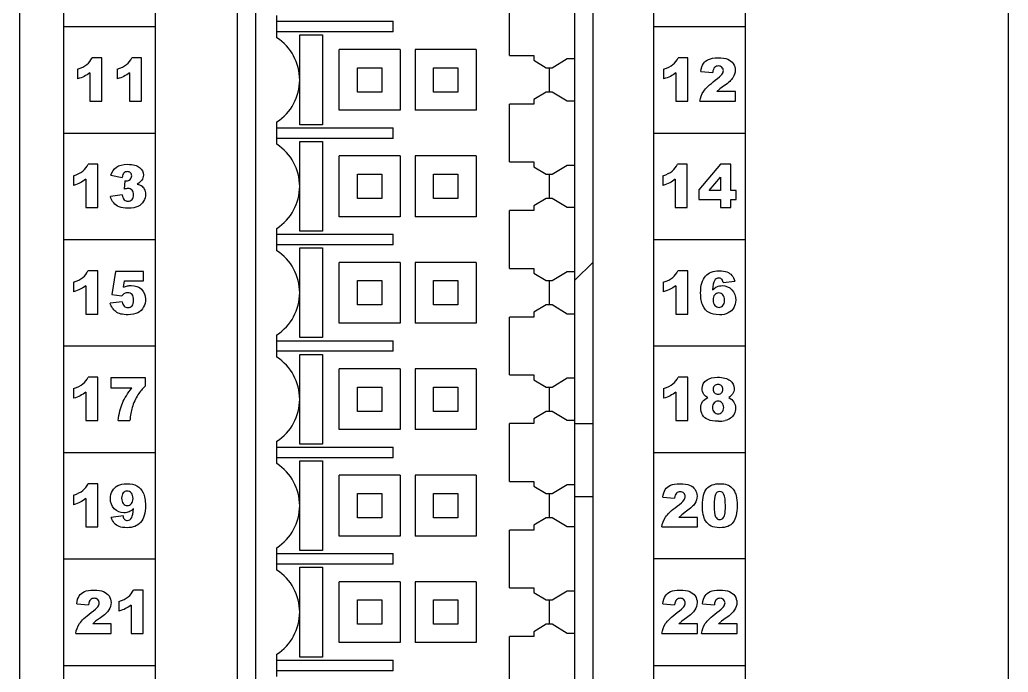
# Model space of a CAD drawing. Header units: inches. Extents: x 0 to 33, y 0 to 130.
# Drawn here: x 0 to 32.5, y 43.52 to 64.97 of the extents above; entities that cross this region are included whole.
import ezdxf

# ---------------------------------------------------------------- set-up
doc = ezdxf.new("R2010")
doc.units = ezdxf.units.IN
doc.header["$LTSCALE"] = 1.21
doc.header["$MEASUREMENT"] = 0
for name, color, linetype in [('1728620000_DXF_CONTINUOUS_LINE', 7, 'CONTINUOUS'), ('176260PIN_ASDXF_CONTINUOUS_LINE', 7, 'CONTINUOUS'), ('AIOJ784_4_00DXF_CONTINUOUS_LINE', 7, 'CONTINUOUS'), ('RTDJ708I_4_0DXF_CONTINUOUS_LINE', 7, 'CONTINUOUS')]:
    doc.layers.add(name, color=color, linetype=linetype)

msp = doc.modelspace()

# ---------------------------------------------------------------- linework, layer by layer
at = {"layer": '1728620000_DXF_CONTINUOUS_LINE', "color": 7, "linetype": 'Continuous'}
for p, q in [((7.753, 85.75), (7.753, 15.75)), ((18.253, 15.75), (18.253, 85.75)), ((16.103, 63.8), (16.103, 65.7)), ((8.453, 64.383), (8.453, 65.117)), ((8.453, 64.925), (12.278, 64.925)), ((12.278, 64.575), (12.278, 64.925)), ((12.278, 64.575), (8.453, 64.575)), ((9.203, 63.004), (9.203, 64.475)), ((9.203, 64.475), (9.955, 64.475)), ((9.955, 64.475), (9.955, 61.525)), ((10.503, 62), (10.503, 64)), ((12.503, 64), (10.503, 64)), ((12.503, 64), (12.503, 62)), ((13.003, 64), (13.003, 62)), ((15.003, 64), (13.003, 64)), ((15.003, 64), (15.003, 62)), ((16.103, 63.8), (16.903, 63.8)), ((16.903, 63.8), (16.903, 63.642)), ((17.503, 63.4), (18.003, 63.7)), ((18.003, 63.7), (18.253, 63.7)), ((11.103, 62.6), (11.103, 63.4)), ((11.103, 63.4), (11.903, 63.4)), ((11.903, 63.4), (11.903, 62.6)), ((13.603, 62.6), (13.603, 63.4)), ((13.603, 63.4), (14.403, 63.4)), ((14.403, 63.4), (14.403, 62.6)), ((16.903, 63.642), (17.306, 63.4)), ((17.306, 63.4), (17.503, 63.4)), ((17.403, 63.4), (17.403, 62.6)), ((9.203, 61.525), (9.203, 62.996)), ((11.903, 62.6), (11.103, 62.6)), ((14.403, 62.6), (13.603, 62.6)), ((17.306, 62.6), (16.903, 62.358)), ((17.503, 62.6), (17.306, 62.6)), ((18.003, 62.3), (17.503, 62.6)), ((16.103, 60.3), (16.103, 62.2)), ((16.903, 62.2), (16.103, 62.2)), ((16.903, 62.358), (16.903, 62.2)), ((18.253, 62.3), (18.003, 62.3)), ((12.503, 62), (10.503, 62)), ((15.003, 62), (13.003, 62)), ((8.453, 60.883), (8.453, 61.617)), ((8.453, 61.425), (12.278, 61.425)), ((9.955, 61.525), (9.203, 61.525)), ((12.278, 61.075), (12.278, 61.425)), ((12.278, 61.075), (8.453, 61.075)), ((9.203, 59.504), (9.203, 60.975)), ((9.203, 60.975), (9.955, 60.975)), ((9.955, 60.975), (9.955, 58.025)), ((10.503, 58.5), (10.503, 60.5)), ((12.503, 60.5), (10.503, 60.5)), ((12.503, 60.5), (12.503, 58.5)), ((13.003, 60.5), (13.003, 58.5)), ((15.003, 60.5), (13.003, 60.5)), ((15.003, 60.5), (15.003, 58.5)), ((16.103, 60.3), (16.903, 60.3)), ((16.903, 60.3), (16.903, 60.142)), ((16.903, 60.142), (17.306, 59.9)), ((17.503, 59.9), (18.003, 60.2)), ((18.003, 60.2), (18.253, 60.2)), ((11.103, 59.1), (11.103, 59.9)), ((11.103, 59.9), (11.903, 59.9)), ((11.903, 59.9), (11.903, 59.1)), ((13.603, 59.1), (13.603, 59.9)), ((13.603, 59.9), (14.403, 59.9)), ((14.403, 59.9), (14.403, 59.1)), ((17.306, 59.9), (17.503, 59.9)), ((17.403, 59.9), (17.403, 59.1)), ((9.203, 58.025), (9.203, 59.496)), ((11.903, 59.1), (11.103, 59.1)), ((14.403, 59.1), (13.603, 59.1)), ((17.306, 59.1), (16.903, 58.858)), ((16.903, 58.858), (16.903, 58.7)), ((17.503, 59.1), (17.306, 59.1)), ((18.003, 58.8), (17.503, 59.1)), ((12.503, 58.5), (10.503, 58.5)), ((15.003, 58.5), (13.003, 58.5)), ((16.903, 58.7), (16.103, 58.7)), ((16.103, 56.8), (16.103, 58.7)), ((18.253, 58.8), (18.003, 58.8)), ((8.453, 57.383), (8.453, 58.117)), ((8.453, 57.925), (12.278, 57.925)), ((9.955, 58.025), (9.203, 58.025)), ((12.278, 57.575), (12.278, 57.925)), ((12.278, 57.575), (8.453, 57.575)), ((9.203, 56.004), (9.203, 57.475)), ((9.203, 57.475), (9.955, 57.475)), ((9.955, 57.475), (9.955, 54.525)), ((10.503, 55), (10.503, 57)), ((12.503, 57), (10.503, 57)), ((12.503, 57), (12.503, 55)), ((13.003, 57), (13.003, 55)), ((15.003, 57), (13.003, 57)), ((15.003, 57), (15.003, 55)), ((16.103, 56.8), (16.903, 56.8)), ((16.903, 56.8), (16.903, 56.642)), ((16.903, 56.642), (17.306, 56.4)), ((17.503, 56.4), (18.003, 56.7)), ((18.003, 56.7), (18.253, 56.7)), ((11.103, 56.4), (11.903, 56.4)), ((11.103, 55.6), (11.103, 56.4)), ((11.903, 56.4), (11.903, 55.6)), ((13.603, 56.4), (14.403, 56.4)), ((13.603, 55.6), (13.603, 56.4)), ((14.403, 56.4), (14.403, 55.6)), ((17.306, 56.4), (17.503, 56.4)), ((17.403, 56.4), (17.403, 55.6)), ((9.203, 54.525), (9.203, 55.996)), ((11.903, 55.6), (11.103, 55.6)), ((14.403, 55.6), (13.603, 55.6)), ((17.306, 55.6), (16.903, 55.358)), ((17.503, 55.6), (17.306, 55.6)), ((18.003, 55.3), (17.503, 55.6)), ((16.903, 55.358), (16.903, 55.2)), ((18.253, 55.3), (18.003, 55.3)), ((12.503, 55), (10.503, 55)), ((15.003, 55), (13.003, 55)), ((16.903, 55.2), (16.103, 55.2)), ((16.103, 53.3), (16.103, 55.2)), ((8.453, 53.883), (8.453, 54.617)), ((8.453, 54.425), (12.278, 54.425)), ((9.955, 54.525), (9.203, 54.525)), ((12.278, 54.075), (12.278, 54.425)), ((12.278, 54.075), (8.453, 54.075)), ((9.203, 53.975), (9.955, 53.975)), ((9.203, 52.504), (9.203, 53.975)), ((9.955, 53.975), (9.955, 51.025)), ((12.503, 53.5), (10.503, 53.5)), ((10.503, 51.5), (10.503, 53.5)), ((12.503, 53.5), (12.503, 51.5)), ((15.003, 53.5), (13.003, 53.5)), ((13.003, 53.5), (13.003, 51.5)), ((15.003, 53.5), (15.003, 51.5)), ((16.103, 53.3), (16.903, 53.3)), ((16.903, 53.3), (16.903, 53.142)), ((16.903, 53.142), (17.306, 52.9)), ((17.503, 52.9), (18.003, 53.2)), ((18.003, 53.2), (18.253, 53.2)), ((11.103, 52.9), (11.903, 52.9)), ((11.103, 52.1), (11.103, 52.9)), ((11.903, 52.9), (11.903, 52.1)), ((13.603, 52.9), (14.403, 52.9)), ((13.603, 52.1), (13.603, 52.9)), ((14.403, 52.9), (14.403, 52.1)), ((17.306, 52.9), (17.503, 52.9)), ((17.403, 52.9), (17.403, 52.1)), ((9.203, 51.025), (9.203, 52.496)), ((11.903, 52.1), (11.103, 52.1)), ((14.403, 52.1), (13.603, 52.1)), ((17.306, 52.1), (16.903, 51.858)), ((17.503, 52.1), (17.306, 52.1)), ((18.003, 51.8), (17.503, 52.1)), ((16.903, 51.7), (16.103, 51.7)), ((16.103, 49.8), (16.103, 51.7)), ((16.903, 51.858), (16.903, 51.7)), ((18.253, 51.8), (18.003, 51.8)), ((12.503, 51.5), (10.503, 51.5)), ((15.003, 51.5), (13.003, 51.5)), ((8.453, 50.383), (8.453, 51.117)), ((9.955, 51.025), (9.203, 51.025)), ((8.453, 50.925), (12.278, 50.925)), ((12.278, 50.575), (12.278, 50.925)), ((12.278, 50.575), (8.453, 50.575)), ((9.203, 50.475), (9.955, 50.475)), ((9.203, 49.004), (9.203, 50.475)), ((9.955, 50.475), (9.955, 47.525)), ((12.503, 50), (10.503, 50)), ((10.503, 48), (10.503, 50)), ((12.503, 50), (12.503, 48)), ((15.003, 50), (13.003, 50)), ((13.003, 50), (13.003, 48)), ((15.003, 50), (15.003, 48)), ((16.103, 49.8), (16.903, 49.8)), ((16.903, 49.8), (16.903, 49.642)), ((11.103, 49.4), (11.903, 49.4)), ((11.103, 48.6), (11.103, 49.4)), ((11.903, 49.4), (11.903, 48.6)), ((13.603, 49.4), (14.403, 49.4)), ((13.603, 48.6), (13.603, 49.4)), ((14.403, 49.4), (14.403, 48.6)), ((16.903, 49.642), (17.306, 49.4)), ((17.306, 49.4), (17.503, 49.4)), ((17.403, 49.4), (17.403, 48.6)), ((17.503, 49.4), (18.003, 49.7)), ((18.003, 49.7), (18.253, 49.7)), ((9.203, 47.525), (9.203, 48.996)), ((11.903, 48.6), (11.103, 48.6)), ((14.403, 48.6), (13.603, 48.6)), ((17.306, 48.6), (16.903, 48.358)), ((17.503, 48.6), (17.306, 48.6)), ((18.003, 48.3), (17.503, 48.6)), ((16.903, 48.2), (16.103, 48.2)), ((16.103, 46.3), (16.103, 48.2)), ((16.903, 48.358), (16.903, 48.2)), ((18.253, 48.3), (18.003, 48.3)), ((12.503, 48), (10.503, 48)), ((15.003, 48), (13.003, 48)), ((8.453, 46.883), (8.453, 47.617)), ((9.955, 47.525), (9.203, 47.525)), ((8.453, 47.425), (12.278, 47.425)), ((12.278, 47.075), (12.278, 47.425)), ((12.278, 47.075), (8.453, 47.075)), ((9.203, 46.975), (9.955, 46.975)), ((9.203, 45.504), (9.203, 46.975)), ((9.955, 46.975), (9.955, 44.025)), ((12.503, 46.5), (10.503, 46.5)), ((10.503, 44.5), (10.503, 46.5)), ((12.503, 46.5), (12.503, 44.5)), ((15.003, 46.5), (13.003, 46.5)), ((13.003, 46.5), (13.003, 44.5)), ((15.003, 46.5), (15.003, 44.5)), ((16.103, 46.3), (16.903, 46.3)), ((16.903, 46.3), (16.903, 46.142)), ((17.503, 45.9), (18.003, 46.2)), ((18.003, 46.2), (18.253, 46.2)), ((11.103, 45.9), (11.903, 45.9)), ((11.103, 45.1), (11.103, 45.9)), ((11.903, 45.9), (11.903, 45.1)), ((13.603, 45.9), (14.403, 45.9)), ((13.603, 45.1), (13.603, 45.9)), ((14.403, 45.9), (14.403, 45.1)), ((16.903, 46.142), (17.306, 45.9)), ((17.306, 45.9), (17.503, 45.9)), ((17.403, 45.9), (17.403, 45.1)), ((9.203, 44.025), (9.203, 45.496)), ((11.903, 45.1), (11.103, 45.1)), ((14.403, 45.1), (13.603, 45.1)), ((17.306, 45.1), (16.903, 44.858)), ((16.903, 44.858), (16.903, 44.7)), ((17.503, 45.1), (17.306, 45.1)), ((18.003, 44.8), (17.503, 45.1)), ((16.903, 44.7), (16.103, 44.7)), ((16.103, 42.8), (16.103, 44.7)), ((18.253, 44.8), (18.003, 44.8)), ((12.503, 44.5), (10.503, 44.5)), ((15.003, 44.5), (13.003, 44.5)), ((8.453, 43.383), (8.453, 44.117)), ((8.453, 43.925), (12.278, 43.925)), ((9.955, 44.025), (9.203, 44.025)), ((12.278, 43.575), (12.278, 43.925)), ((12.278, 43.575), (8.453, 43.575))]:
    msp.add_line(p, q, dxfattribs=at)
for centre in [(7.553, 63), (7.553, 59.5), (7.553, 56), (7.553, 52.5), (7.553, 49), (7.553, 45.5)]:
    msp.add_arc(centre, 1.65, 303.0557, 56.9443, dxfattribs=at)
at = {"layer": '176260PIN_ASDXF_CONTINUOUS_LINE', "color": 7, "linetype": 'Continuous'}
for p, q in [((18.253, 51.7), (18.85, 51.7)), ((18.253, 51.7), (18.85, 51.7)), ((18.253, 49.3), (18.85, 49.3)), ((18.253, 49.3), (18.85, 49.3))]:
    msp.add_line(p, q, dxfattribs=at)
at = {"layer": 'AIOJ784_4_00DXF_CONTINUOUS_LINE', "color": 2, "linetype": 'Continuous'}
msp.add_line((18.253, 56.411), (18.85, 57.007), dxfattribs=at)
at = {"layer": 'RTDJ708I_4_0DXF_CONTINUOUS_LINE', "color": 7, "linetype": 'Continuous'}
for p, q in [((0, 13), (0, 91.8)), ((32.5, 91.8), (32.5, 13)), ((7.15, 85.35), (7.15, 16.15)), ((18.85, 16.15), (18.85, 85.35))]:
    msp.add_line(p, q, dxfattribs=at)
at = {"layer": 'RTDJ708I_4_0DXF_CONTINUOUS_LINE', "color": 4, "linetype": 'Continuous'}
for p, q in [((1.449, 19.25), (1.449, 82.25)), ((4.449, 82.25), (4.449, 19.25)), ((20.849, 19.25), (20.849, 82.25)), ((23.849, 82.25), (23.849, 19.25)), ((1.449, 64.75), (4.449, 64.75)), ((20.849, 64.75), (23.849, 64.75)), ((2.698, 63.724), (2.376, 63.724)), ((2.698, 62.3), (2.698, 63.724)), ((4.003, 63.724), (3.681, 63.724)), ((4.003, 62.3), (4.003, 63.724)), ((21.97, 63.724), (21.648, 63.724)), ((21.97, 62.3), (21.97, 63.724)), ((1.896, 63.349), (1.896, 63.03)), ((2.305, 63.233), (2.305, 62.3)), ((3.201, 63.349), (3.201, 63.03)), ((3.609, 63.233), (3.609, 62.3)), ((21.168, 63.349), (21.168, 63.03)), ((21.576, 63.233), (21.576, 62.3)), ((22.393, 63.277), (22.783, 63.245)), ((23.174, 62.816), (23.017, 62.702)), ((23.017, 62.702), (22.924, 62.617)), ((23.531, 62.617), (22.924, 62.617)), ((23.531, 62.3), (23.531, 62.617)), ((2.305, 62.3), (2.698, 62.3)), ((3.609, 62.3), (4.003, 62.3)), ((21.576, 62.3), (21.97, 62.3)), ((22.364, 62.3), (23.531, 62.3)), ((1.449, 61.25), (4.449, 61.25)), ((20.849, 61.25), (23.849, 61.25)), ((2.567, 60.224), (2.245, 60.224)), ((2.567, 58.8), (2.567, 60.224)), ((21.947, 60.224), (21.626, 60.224)), ((21.947, 58.8), (21.947, 60.224)), ((23.039, 60.224), (22.33, 59.382)), ((23.378, 60.224), (23.039, 60.224)), ((23.378, 59.363), (23.378, 60.224)), ((1.764, 59.849), (1.764, 59.53)), ((2.999, 59.861), (3.367, 59.795)), ((21.145, 59.849), (21.145, 59.53)), ((22.664, 59.363), (23.039, 59.804)), ((23.039, 59.804), (23.039, 59.363)), ((2.173, 59.733), (2.173, 58.8)), ((3.451, 59.682), (3.431, 59.404)), ((3.451, 59.682), (3.501, 59.678)), ((21.554, 59.733), (21.554, 58.8)), ((3.367, 59.221), (2.978, 59.17)), ((22.33, 59.382), (22.33, 59.062)), ((23.039, 59.363), (22.664, 59.363)), ((23.554, 59.363), (23.378, 59.363)), ((23.554, 59.062), (23.554, 59.363)), ((22.33, 59.062), (23.039, 59.062)), ((23.039, 59.062), (23.039, 58.8)), ((23.378, 59.062), (23.554, 59.062)), ((23.378, 58.8), (23.378, 59.062)), ((2.173, 58.8), (2.567, 58.8)), ((21.554, 58.8), (21.947, 58.8)), ((23.039, 58.8), (23.378, 58.8)), ((1.449, 57.75), (4.449, 57.75)), ((20.849, 57.75), (23.849, 57.75)), ((2.565, 56.724), (2.243, 56.724)), ((2.565, 55.3), (2.565, 56.724)), ((3.146, 56.7), (3.023, 55.947)), ((4.069, 56.7), (3.146, 56.7)), ((4.069, 56.39), (4.069, 56.7)), ((21.961, 56.724), (21.639, 56.724)), ((21.961, 55.3), (21.961, 56.724)), ((1.763, 56.349), (1.763, 56.03)), ((2.172, 56.233), (2.172, 55.3)), ((3.41, 56.18), (3.444, 56.39)), ((3.444, 56.39), (4.069, 56.39)), ((21.159, 56.349), (21.159, 56.03)), ((21.568, 56.233), (21.568, 55.3)), ((23.123, 56.337), (23.51, 56.385)), ((3.023, 55.947), (3.354, 55.9)), ((3.365, 55.706), (2.972, 55.663)), ((2.172, 55.3), (2.565, 55.3)), ((21.568, 55.3), (21.961, 55.3)), ((1.449, 54.25), (4.449, 54.25)), ((20.849, 54.25), (23.849, 54.25)), ((2.568, 53.224), (2.246, 53.224)), ((2.568, 51.8), (2.568, 53.224)), ((2.998, 53.2), (2.998, 52.871)), ((4.133, 53.2), (2.998, 53.2)), ((4.133, 52.937), (4.133, 53.2)), ((21.967, 53.224), (21.645, 53.224)), ((21.967, 51.8), (21.967, 53.224)), ((1.766, 52.849), (1.766, 52.53)), ((2.175, 52.733), (2.175, 51.8)), ((2.998, 52.871), (3.689, 52.871)), ((21.165, 52.849), (21.165, 52.53)), ((21.574, 52.733), (21.574, 51.8)), ((2.175, 51.8), (2.568, 51.8)), ((3.234, 51.8), (3.621, 51.8)), ((21.574, 51.8), (21.967, 51.8)), ((1.449, 50.75), (4.449, 50.75)), ((20.849, 50.75), (23.849, 50.75)), ((2.568, 49.724), (2.247, 49.724)), ((2.568, 48.3), (2.568, 49.724)), ((1.766, 49.349), (1.766, 49.03)), ((2.175, 49.233), (2.175, 48.3)), ((21.14, 49.277), (21.529, 49.245)), ((21.921, 48.816), (21.763, 48.702)), ((3.395, 48.663), (3.009, 48.614)), ((21.763, 48.702), (21.67, 48.617)), ((22.278, 48.617), (21.67, 48.617)), ((22.278, 48.3), (22.278, 48.617)), ((2.175, 48.3), (2.568, 48.3)), ((21.111, 48.3), (22.278, 48.3)), ((1.449, 47.25), (4.449, 47.25)), ((23.849, 47.25), (20.849, 47.25)), ((4.057, 46.224), (3.735, 46.224)), ((4.057, 44.8), (4.057, 46.224)), ((3.255, 45.849), (3.255, 45.53)), ((1.871, 45.777), (2.26, 45.745)), ((3.663, 45.733), (3.663, 44.8)), ((21.142, 45.777), (21.532, 45.745)), ((22.447, 45.777), (22.837, 45.745)), ((2.495, 45.202), (2.402, 45.117)), ((2.652, 45.316), (2.495, 45.202)), ((21.766, 45.202), (21.673, 45.117)), ((21.923, 45.316), (21.766, 45.202)), ((23.071, 45.202), (22.978, 45.117)), ((23.228, 45.316), (23.071, 45.202)), ((3.009, 45.117), (2.402, 45.117)), ((3.009, 44.8), (3.009, 45.117)), ((22.281, 45.117), (21.673, 45.117)), ((22.281, 44.8), (22.281, 45.117)), ((23.585, 45.117), (22.978, 45.117)), ((23.585, 44.8), (23.585, 45.117)), ((1.842, 44.8), (3.009, 44.8)), ((3.663, 44.8), (4.057, 44.8)), ((21.114, 44.8), (22.281, 44.8)), ((22.418, 44.8), (23.585, 44.8)), ((1.449, 43.75), (4.449, 43.75)), ((20.849, 43.75), (23.849, 43.75))]:
    msp.add_line(p, q, dxfattribs=at)
msp.add_arc((22.97, 52.847), 1.071, 270.0061, 282.0044, dxfattribs=at)
for points in [[(2.205, 63.502), (2.277, 63.561), (2.334, 63.636), (2.376, 63.724)], [(3.509, 63.502), (3.582, 63.561), (3.639, 63.636), (3.681, 63.724)], [(21.476, 63.502), (21.549, 63.561), (21.606, 63.636), (21.648, 63.724)], [(22.649, 63.674), (22.723, 63.707), (22.826, 63.724), (22.957, 63.724)], [(22.957, 63.724), (23.094, 63.724), (23.2, 63.708), (23.276, 63.677)], [(1.896, 63.349), (2.028, 63.391), (2.131, 63.442), (2.205, 63.502)], [(3.201, 63.349), (3.332, 63.391), (3.436, 63.442), (3.509, 63.502)], [(21.168, 63.349), (21.299, 63.391), (21.403, 63.442), (21.476, 63.502)], [(22.393, 63.277), (22.408, 63.386), (22.436, 63.472), (22.477, 63.533)], [(22.477, 63.533), (22.517, 63.594), (22.574, 63.642), (22.649, 63.674)], [(22.846, 63.41), (22.814, 63.379), (22.793, 63.324), (22.783, 63.245)], [(22.968, 63.457), (22.918, 63.457), (22.877, 63.441), (22.846, 63.41)], [(23.086, 63.412), (23.055, 63.442), (23.016, 63.457), (22.968, 63.457)], [(23.134, 63.303), (23.134, 63.345), (23.118, 63.381), (23.086, 63.412)], [(23.276, 63.677), (23.353, 63.646), (23.412, 63.598), (23.456, 63.533)], [(23.456, 63.533), (23.5, 63.468), (23.522, 63.396), (23.522, 63.316)], [(2.12, 63.115), (2.06, 63.085), (1.986, 63.056), (1.896, 63.03)], [(2.305, 63.233), (2.241, 63.184), (2.179, 63.145), (2.12, 63.115)], [(3.424, 63.115), (3.365, 63.085), (3.29, 63.056), (3.201, 63.03)], [(3.609, 63.233), (3.545, 63.184), (3.483, 63.145), (3.424, 63.115)], [(21.391, 63.115), (21.332, 63.085), (21.257, 63.056), (21.168, 63.03)], [(21.576, 63.233), (21.512, 63.184), (21.45, 63.145), (21.391, 63.115)], [(22.868, 62.985), (22.981, 63.069), (23.054, 63.134), (23.086, 63.178)], [(23.086, 63.178), (23.118, 63.222), (23.134, 63.263), (23.134, 63.303)], [(23.446, 63.071), (23.397, 62.993), (23.306, 62.908), (23.174, 62.816)], [(23.522, 63.316), (23.522, 63.23), (23.496, 63.149), (23.446, 63.071)], [(22.486, 62.625), (22.553, 62.726), (22.68, 62.846), (22.868, 62.985)], [(22.364, 62.3), (22.378, 62.415), (22.418, 62.523), (22.486, 62.625)], [(2.073, 60.002), (2.145, 60.061), (2.203, 60.136), (2.245, 60.224)], [(2.999, 59.861), (3.03, 59.977), (3.088, 60.067), (3.175, 60.13)], [(3.175, 60.13), (3.262, 60.192), (3.385, 60.224), (3.544, 60.224)], [(3.544, 60.224), (3.727, 60.224), (3.859, 60.189), (3.94, 60.121)], [(21.454, 60.002), (21.526, 60.061), (21.584, 60.136), (21.626, 60.224)], [(1.764, 59.849), (1.896, 59.891), (1.999, 59.942), (2.073, 60.002)], [(3.425, 59.94), (3.396, 59.913), (3.376, 59.864), (3.367, 59.795)], [(3.537, 59.982), (3.491, 59.982), (3.454, 59.968), (3.425, 59.94)], [(3.641, 59.944), (3.616, 59.969), (3.581, 59.982), (3.537, 59.982)], [(3.628, 59.726), (3.663, 59.759), (3.68, 59.797), (3.68, 59.842)], [(3.68, 59.842), (3.68, 59.884), (3.667, 59.918), (3.641, 59.944)], [(3.94, 60.121), (4.022, 60.053), (4.063, 59.968), (4.063, 59.865)], [(4.063, 59.865), (4.063, 59.804), (4.046, 59.749), (4.013, 59.701)], [(21.145, 59.849), (21.277, 59.891), (21.38, 59.942), (21.454, 60.002)], [(1.988, 59.615), (1.929, 59.585), (1.854, 59.556), (1.764, 59.53)], [(2.173, 59.733), (2.109, 59.684), (2.047, 59.645), (1.988, 59.615)], [(3.501, 59.678), (3.552, 59.678), (3.594, 59.694), (3.628, 59.726)], [(4.013, 59.701), (3.98, 59.651), (3.93, 59.608), (3.863, 59.572)], [(3.863, 59.572), (3.917, 59.558), (3.959, 59.542), (3.987, 59.524)], [(3.987, 59.524), (4.033, 59.496), (4.07, 59.458), (4.095, 59.411)], [(21.369, 59.615), (21.309, 59.585), (21.235, 59.556), (21.145, 59.53)], [(21.554, 59.733), (21.49, 59.684), (21.428, 59.645), (21.369, 59.615)], [(3.087, 58.952), (3.039, 59.009), (3.003, 59.082), (2.978, 59.17)], [(3.367, 59.221), (3.382, 59.143), (3.405, 59.088), (3.437, 59.058)], [(3.557, 59.427), (3.526, 59.427), (3.484, 59.42), (3.431, 59.404)], [(3.692, 59.374), (3.659, 59.409), (3.614, 59.427), (3.557, 59.427)], [(3.691, 59.07), (3.725, 59.108), (3.743, 59.159), (3.743, 59.223)], [(3.743, 59.223), (3.743, 59.288), (3.726, 59.338), (3.692, 59.374)], [(4.135, 59.244), (4.135, 59.162), (4.113, 59.084), (4.07, 59.009)], [(4.095, 59.411), (4.121, 59.364), (4.135, 59.309), (4.135, 59.244)], [(3.268, 58.821), (3.195, 58.851), (3.135, 58.895), (3.087, 58.952)], [(3.437, 59.058), (3.47, 59.027), (3.511, 59.013), (3.561, 59.013)], [(3.561, 59.013), (3.612, 59.013), (3.656, 59.032), (3.691, 59.07)], [(3.886, 58.837), (3.806, 58.797), (3.7, 58.776), (3.57, 58.776)], [(4.07, 59.009), (4.028, 58.935), (3.967, 58.876), (3.886, 58.837)], [(3.57, 58.776), (3.442, 58.776), (3.342, 58.791), (3.268, 58.821)], [(2.071, 56.502), (2.144, 56.561), (2.201, 56.636), (2.243, 56.724)], [(21.468, 56.502), (21.54, 56.561), (21.597, 56.636), (21.639, 56.724)], [(22.545, 56.547), (22.652, 56.665), (22.799, 56.724), (22.988, 56.724)], [(22.988, 56.724), (23.099, 56.724), (23.187, 56.71), (23.251, 56.685)], [(23.251, 56.685), (23.316, 56.659), (23.37, 56.622), (23.413, 56.572)], [(23.413, 56.572), (23.455, 56.522), (23.487, 56.459), (23.51, 56.385)], [(1.763, 56.349), (1.895, 56.391), (1.998, 56.442), (2.071, 56.502)], [(2.172, 56.233), (2.108, 56.184), (2.046, 56.145), (1.987, 56.115)], [(3.538, 56.225), (3.58, 56.235), (3.622, 56.241), (3.664, 56.241)], [(3.664, 56.241), (3.804, 56.241), (3.917, 56.198), (4.005, 56.113)], [(21.159, 56.349), (21.291, 56.391), (21.394, 56.442), (21.468, 56.502)], [(21.568, 56.233), (21.504, 56.184), (21.442, 56.145), (21.383, 56.115)], [(22.386, 55.992), (22.386, 56.244), (22.439, 56.43), (22.545, 56.547)], [(22.837, 56.39), (22.811, 56.344), (22.792, 56.245), (22.781, 56.095)], [(22.984, 56.485), (22.921, 56.485), (22.871, 56.453), (22.837, 56.39)], [(22.924, 56.2), (22.973, 56.222), (23.029, 56.234), (23.094, 56.234)], [(23.072, 56.451), (23.048, 56.474), (23.018, 56.485), (22.984, 56.485)], [(23.123, 56.337), (23.113, 56.391), (23.096, 56.429), (23.072, 56.451)], [(23.094, 56.234), (23.218, 56.234), (23.324, 56.189), (23.41, 56.1)], [(1.987, 56.115), (1.927, 56.085), (1.853, 56.056), (1.763, 56.03)], [(3.44, 55.973), (3.413, 55.959), (3.384, 55.934), (3.354, 55.9)], [(3.41, 56.18), (3.453, 56.2), (3.496, 56.215), (3.538, 56.225)], [(3.549, 56), (3.511, 56), (3.474, 55.99), (3.44, 55.973)], [(3.691, 55.941), (3.655, 55.98), (3.608, 56), (3.549, 56)], [(3.744, 55.758), (3.744, 55.841), (3.726, 55.903), (3.691, 55.941)], [(4.005, 56.113), (4.092, 56.029), (4.136, 55.922), (4.136, 55.794)], [(21.383, 56.115), (21.323, 56.085), (21.249, 56.056), (21.159, 56.03)], [(22.462, 55.576), (22.411, 55.681), (22.386, 55.819), (22.386, 55.992)], [(22.781, 56.095), (22.826, 56.142), (22.874, 56.177), (22.924, 56.2)], [(22.848, 55.933), (22.812, 55.893), (22.794, 55.836), (22.794, 55.761)], [(22.985, 55.993), (22.931, 55.993), (22.885, 55.973), (22.848, 55.933)], [(23.117, 55.931), (23.081, 55.972), (23.038, 55.993), (22.985, 55.993)], [(23.171, 55.751), (23.171, 55.829), (23.153, 55.889), (23.117, 55.931)], [(23.41, 56.1), (23.496, 56.01), (23.54, 55.898), (23.54, 55.761)], [(3.044, 55.499), (3.015, 55.543), (2.991, 55.597), (2.972, 55.663)], [(3.365, 55.706), (3.375, 55.643), (3.397, 55.594), (3.432, 55.561)], [(3.691, 55.574), (3.726, 55.615), (3.744, 55.676), (3.744, 55.758)], [(4.136, 55.794), (4.136, 55.703), (4.113, 55.616), (4.068, 55.533)], [(22.665, 55.348), (22.58, 55.395), (22.512, 55.471), (22.462, 55.576)], [(22.794, 55.761), (22.794, 55.685), (22.813, 55.626), (22.851, 55.583)], [(22.851, 55.583), (22.89, 55.54), (22.936, 55.519), (22.992, 55.519)], [(22.992, 55.519), (23.042, 55.519), (23.085, 55.538), (23.12, 55.577)], [(23.12, 55.577), (23.154, 55.615), (23.171, 55.673), (23.171, 55.751)], [(23.54, 55.761), (23.54, 55.669), (23.518, 55.585), (23.474, 55.508)], [(3.155, 55.38), (3.109, 55.415), (3.072, 55.455), (3.044, 55.499)], [(3.323, 55.302), (3.257, 55.319), (3.201, 55.346), (3.155, 55.38)], [(3.561, 55.276), (3.469, 55.276), (3.389, 55.286), (3.323, 55.302)], [(3.432, 55.561), (3.467, 55.529), (3.509, 55.513), (3.557, 55.513)], [(3.557, 55.513), (3.611, 55.513), (3.656, 55.533), (3.691, 55.574)], [(3.877, 55.342), (3.795, 55.298), (3.689, 55.276), (3.561, 55.276)], [(4.068, 55.533), (4.023, 55.449), (3.959, 55.386), (3.877, 55.342)], [(23.002, 55.276), (22.862, 55.276), (22.749, 55.3), (22.665, 55.348)], [(23.292, 55.335), (23.215, 55.296), (23.119, 55.276), (23.002, 55.276)], [(23.474, 55.508), (23.43, 55.432), (23.37, 55.374), (23.292, 55.335)], [(1.766, 52.849), (1.898, 52.891), (2.001, 52.942), (2.074, 53.002)], [(2.074, 53.002), (2.147, 53.061), (2.204, 53.136), (2.246, 53.224)], [(21.165, 52.849), (21.297, 52.891), (21.4, 52.942), (21.473, 53.002)], [(21.473, 53.002), (21.546, 53.061), (21.603, 53.136), (21.645, 53.224)], [(22.433, 52.85), (22.433, 52.967), (22.487, 53.063), (22.598, 53.138)], [(22.598, 53.138), (22.684, 53.195), (22.798, 53.224), (22.939, 53.224)], [(22.958, 52.987), (22.911, 52.987), (22.872, 52.972), (22.843, 52.942)], [(22.939, 53.224), (23.126, 53.224), (23.264, 53.188), (23.353, 53.117)], [(23.073, 52.941), (23.042, 52.972), (23.004, 52.987), (22.958, 52.987)], [(23.353, 53.117), (23.443, 53.045), (23.488, 52.955), (23.488, 52.848)], [(2.175, 52.733), (2.111, 52.684), (2.048, 52.645), (1.989, 52.615)], [(3.377, 52.375), (3.443, 52.53), (3.547, 52.695), (3.689, 52.871)], [(4.133, 52.937), (4.034, 52.848), (3.952, 52.751), (3.886, 52.648)], [(21.574, 52.733), (21.51, 52.684), (21.447, 52.645), (21.388, 52.615)], [(22.49, 52.661), (22.452, 52.716), (22.433, 52.779), (22.433, 52.85)], [(22.624, 52.552), (22.563, 52.585), (22.518, 52.621), (22.49, 52.661)], [(22.843, 52.942), (22.813, 52.913), (22.799, 52.874), (22.799, 52.828)], [(22.799, 52.828), (22.799, 52.779), (22.813, 52.74), (22.844, 52.71)], [(22.844, 52.71), (22.874, 52.68), (22.914, 52.666), (22.965, 52.666)], [(22.965, 52.666), (23.009, 52.666), (23.046, 52.68), (23.075, 52.71)], [(23.118, 52.824), (23.118, 52.871), (23.102, 52.911), (23.073, 52.941)], [(23.075, 52.71), (23.103, 52.739), (23.118, 52.777), (23.118, 52.824)], [(23.435, 52.671), (23.408, 52.63), (23.366, 52.591), (23.309, 52.552)], [(23.488, 52.848), (23.488, 52.785), (23.47, 52.725), (23.435, 52.671)], [(1.989, 52.615), (1.93, 52.585), (1.856, 52.556), (1.766, 52.53)], [(3.234, 51.8), (3.264, 52.028), (3.312, 52.22), (3.377, 52.375)], [(3.886, 52.648), (3.806, 52.522), (3.742, 52.382), (3.695, 52.227)], [(21.388, 52.615), (21.329, 52.585), (21.255, 52.556), (21.165, 52.53)], [(22.39, 52.212), (22.39, 52.294), (22.409, 52.362), (22.447, 52.42)], [(22.447, 52.42), (22.486, 52.477), (22.544, 52.521), (22.624, 52.552)], [(22.831, 52.38), (22.795, 52.341), (22.778, 52.29), (22.778, 52.225)], [(22.958, 52.437), (22.91, 52.437), (22.868, 52.418), (22.831, 52.38)], [(23.087, 52.378), (23.05, 52.417), (23.007, 52.437), (22.958, 52.437)], [(23.144, 52.226), (23.144, 52.287), (23.124, 52.338), (23.087, 52.378)], [(23.309, 52.552), (23.384, 52.516), (23.441, 52.468), (23.478, 52.408)], [(23.478, 52.408), (23.515, 52.348), (23.534, 52.282), (23.534, 52.21)], [(3.695, 52.227), (3.659, 52.107), (3.634, 51.964), (3.621, 51.8)], [(22.451, 51.983), (22.41, 52.051), (22.39, 52.128), (22.39, 52.212)], [(22.778, 52.225), (22.778, 52.163), (22.796, 52.112), (22.834, 52.073)], [(22.834, 52.073), (22.871, 52.034), (22.914, 52.015), (22.963, 52.015)], [(22.963, 52.015), (23.009, 52.015), (23.051, 52.034), (23.088, 52.074)], [(23.088, 52.074), (23.124, 52.114), (23.144, 52.165), (23.144, 52.226)], [(23.485, 52.013), (23.453, 51.952), (23.414, 51.905), (23.367, 51.872)], [(23.534, 52.21), (23.534, 52.139), (23.518, 52.074), (23.485, 52.013)], [(22.63, 51.829), (22.551, 51.863), (22.491, 51.915), (22.451, 51.983)], [(22.97, 51.776), (22.821, 51.776), (22.708, 51.794), (22.63, 51.829)], [(23.367, 51.872), (23.32, 51.839), (23.262, 51.814), (23.192, 51.8)], [(1.766, 49.349), (1.898, 49.391), (2.001, 49.442), (2.075, 49.502)], [(2.075, 49.502), (2.147, 49.561), (2.205, 49.636), (2.247, 49.724)], [(2.979, 49.238), (2.979, 49.33), (3.001, 49.415), (3.045, 49.492)], [(3.045, 49.492), (3.089, 49.568), (3.149, 49.625), (3.226, 49.665)], [(3.226, 49.665), (3.303, 49.704), (3.4, 49.724), (3.517, 49.724)], [(3.4, 49.423), (3.365, 49.384), (3.349, 49.326), (3.349, 49.248)], [(3.528, 49.481), (3.477, 49.481), (3.434, 49.461), (3.4, 49.423)], [(3.517, 49.724), (3.656, 49.724), (3.769, 49.699), (3.854, 49.651)], [(3.668, 49.416), (3.629, 49.459), (3.583, 49.481), (3.528, 49.481)], [(3.725, 49.239), (3.725, 49.314), (3.706, 49.373), (3.668, 49.416)], [(3.854, 49.651), (3.938, 49.604), (4.006, 49.527), (4.056, 49.422)], [(4.056, 49.422), (4.107, 49.317), (4.133, 49.18), (4.133, 49.008)], [(21.14, 49.277), (21.155, 49.386), (21.182, 49.472), (21.223, 49.533)], [(21.223, 49.533), (21.264, 49.594), (21.321, 49.642), (21.395, 49.674)], [(21.395, 49.674), (21.47, 49.707), (21.572, 49.724), (21.704, 49.724)], [(21.592, 49.41), (21.561, 49.379), (21.54, 49.324), (21.529, 49.245)], [(21.714, 49.457), (21.665, 49.457), (21.624, 49.441), (21.592, 49.41)], [(21.704, 49.724), (21.84, 49.724), (21.946, 49.708), (22.023, 49.677)], [(21.833, 49.412), (21.801, 49.442), (21.762, 49.457), (21.714, 49.457)], [(21.881, 49.303), (21.881, 49.345), (21.864, 49.381), (21.833, 49.412)], [(22.023, 49.677), (22.099, 49.646), (22.158, 49.598), (22.202, 49.533)], [(22.202, 49.533), (22.246, 49.468), (22.268, 49.396), (22.268, 49.316)], [(22.444, 49.006), (22.444, 49.271), (22.492, 49.457), (22.587, 49.564)], [(22.587, 49.564), (22.683, 49.67), (22.829, 49.724), (23.026, 49.724)], [(23.012, 49.465), (22.947, 49.465), (22.901, 49.432), (22.873, 49.367)], [(23.154, 49.369), (23.122, 49.433), (23.075, 49.465), (23.012, 49.465)], [(23.026, 49.724), (23.119, 49.724), (23.197, 49.711), (23.258, 49.688)], [(23.258, 49.688), (23.318, 49.666), (23.367, 49.635), (23.406, 49.598)], [(23.406, 49.598), (23.444, 49.561), (23.473, 49.521), (23.495, 49.48)], [(23.495, 49.48), (23.517, 49.439), (23.536, 49.392), (23.549, 49.337)], [(1.99, 49.115), (1.931, 49.085), (1.856, 49.056), (1.766, 49.03)], [(2.175, 49.233), (2.111, 49.184), (2.049, 49.145), (1.99, 49.115)], [(3.108, 48.899), (3.022, 48.989), (2.979, 49.101), (2.979, 49.238)], [(3.349, 49.248), (3.349, 49.17), (3.366, 49.11), (3.401, 49.069)], [(3.67, 49.067), (3.707, 49.107), (3.725, 49.164), (3.725, 49.239)], [(21.614, 48.985), (21.728, 49.069), (21.8, 49.134), (21.833, 49.178)], [(21.833, 49.178), (21.864, 49.222), (21.881, 49.263), (21.881, 49.303)], [(22.268, 49.316), (22.268, 49.23), (22.243, 49.149), (22.193, 49.071)], [(22.873, 49.367), (22.844, 49.302), (22.83, 49.18), (22.83, 49.005)], [(23.201, 48.994), (23.201, 49.18), (23.185, 49.305), (23.154, 49.369)], [(23.549, 49.337), (23.575, 49.232), (23.588, 49.123), (23.588, 49.01)], [(3.426, 48.766), (3.3, 48.766), (3.194, 48.81), (3.108, 48.899)], [(3.401, 49.069), (3.437, 49.027), (3.48, 49.007), (3.534, 49.007)], [(3.596, 48.799), (3.546, 48.777), (3.49, 48.766), (3.426, 48.766)], [(3.534, 49.007), (3.588, 49.007), (3.634, 49.027), (3.67, 49.067)], [(3.739, 48.904), (3.692, 48.857), (3.645, 48.821), (3.596, 48.799)], [(3.682, 48.61), (3.707, 48.655), (3.726, 48.754), (3.739, 48.904)], [(4.133, 49.008), (4.133, 48.755), (4.079, 48.569), (3.973, 48.452)], [(21.232, 48.625), (21.3, 48.726), (21.427, 48.846), (21.614, 48.985)], [(22.193, 49.071), (22.143, 48.993), (22.052, 48.908), (21.921, 48.816)], [(22.472, 48.709), (22.453, 48.798), (22.444, 48.897), (22.444, 49.006)], [(22.83, 49.005), (22.83, 48.826), (22.845, 48.704), (22.877, 48.639)], [(23.18, 48.714), (23.194, 48.774), (23.201, 48.867), (23.201, 48.994)], [(23.588, 49.01), (23.588, 48.756), (23.545, 48.57), (23.459, 48.453)], [(3.107, 48.428), (3.064, 48.478), (3.032, 48.54), (3.009, 48.614)], [(3.268, 48.315), (3.203, 48.34), (3.149, 48.378), (3.107, 48.428)], [(3.395, 48.663), (3.405, 48.608), (3.422, 48.57), (3.447, 48.548)], [(3.447, 48.548), (3.471, 48.525), (3.5, 48.515), (3.536, 48.515)], [(3.973, 48.452), (3.866, 48.334), (3.719, 48.276), (3.531, 48.276)], [(3.536, 48.515), (3.598, 48.515), (3.647, 48.546), (3.682, 48.61)], [(21.111, 48.3), (21.124, 48.415), (21.164, 48.523), (21.232, 48.625)], [(22.55, 48.497), (22.517, 48.549), (22.491, 48.619), (22.472, 48.709)], [(22.73, 48.332), (22.657, 48.37), (22.597, 48.425), (22.55, 48.497)], [(22.877, 48.639), (22.908, 48.574), (22.954, 48.542), (23.014, 48.542)], [(23.014, 48.542), (23.053, 48.542), (23.088, 48.555), (23.116, 48.583)], [(23.459, 48.453), (23.373, 48.334), (23.225, 48.276), (23.015, 48.276)], [(23.116, 48.583), (23.145, 48.61), (23.167, 48.654), (23.18, 48.714)], [(3.531, 48.276), (3.419, 48.276), (3.331, 48.289), (3.268, 48.315)], [(23.015, 48.276), (22.897, 48.276), (22.802, 48.295), (22.73, 48.332)], [(1.955, 46.033), (1.995, 46.094), (2.052, 46.142), (2.127, 46.174)], [(2.127, 46.174), (2.201, 46.207), (2.303, 46.224), (2.435, 46.224)], [(2.435, 46.224), (2.572, 46.224), (2.678, 46.208), (2.754, 46.177)], [(2.754, 46.177), (2.831, 46.146), (2.89, 46.098), (2.934, 46.033)], [(3.563, 46.002), (3.636, 46.061), (3.693, 46.136), (3.735, 46.224)], [(21.226, 46.033), (21.267, 46.094), (21.324, 46.142), (21.398, 46.174)], [(21.398, 46.174), (21.473, 46.207), (21.575, 46.224), (21.707, 46.224)], [(21.707, 46.224), (21.843, 46.224), (21.949, 46.208), (22.026, 46.177)], [(22.026, 46.177), (22.102, 46.146), (22.161, 46.098), (22.205, 46.033)], [(22.531, 46.033), (22.571, 46.094), (22.628, 46.142), (22.703, 46.174)], [(22.703, 46.174), (22.777, 46.207), (22.879, 46.224), (23.011, 46.224)], [(23.011, 46.224), (23.148, 46.224), (23.254, 46.208), (23.33, 46.177)], [(23.33, 46.177), (23.407, 46.146), (23.466, 46.098), (23.51, 46.033)], [(1.871, 45.777), (1.886, 45.886), (1.914, 45.972), (1.955, 46.033)], [(2.324, 45.91), (2.292, 45.879), (2.271, 45.824), (2.26, 45.745)], [(2.446, 45.957), (2.396, 45.957), (2.355, 45.941), (2.324, 45.91)], [(2.564, 45.912), (2.533, 45.942), (2.493, 45.957), (2.446, 45.957)], [(2.612, 45.803), (2.612, 45.845), (2.596, 45.881), (2.564, 45.912)], [(2.934, 46.033), (2.978, 45.968), (3, 45.896), (3, 45.816)], [(3.255, 45.849), (3.386, 45.891), (3.49, 45.942), (3.563, 46.002)], [(21.142, 45.777), (21.158, 45.886), (21.185, 45.972), (21.226, 46.033)], [(21.595, 45.91), (21.564, 45.879), (21.543, 45.824), (21.532, 45.745)], [(21.717, 45.957), (21.668, 45.957), (21.627, 45.941), (21.595, 45.91)], [(21.836, 45.912), (21.804, 45.942), (21.765, 45.957), (21.717, 45.957)], [(21.883, 45.803), (21.883, 45.845), (21.867, 45.881), (21.836, 45.912)], [(22.205, 46.033), (22.249, 45.968), (22.271, 45.896), (22.271, 45.816)], [(22.447, 45.777), (22.462, 45.886), (22.49, 45.972), (22.531, 46.033)], [(22.9, 45.91), (22.868, 45.879), (22.847, 45.824), (22.837, 45.745)], [(23.022, 45.957), (22.972, 45.957), (22.931, 45.941), (22.9, 45.91)], [(23.14, 45.912), (23.109, 45.942), (23.07, 45.957), (23.022, 45.957)], [(23.188, 45.803), (23.188, 45.845), (23.172, 45.881), (23.14, 45.912)], [(23.51, 46.033), (23.554, 45.968), (23.576, 45.896), (23.576, 45.816)], [(2.345, 45.485), (2.459, 45.569), (2.532, 45.634), (2.564, 45.678)], [(2.564, 45.678), (2.596, 45.722), (2.612, 45.763), (2.612, 45.803)], [(2.924, 45.571), (2.875, 45.493), (2.784, 45.408), (2.652, 45.316)], [(3, 45.816), (3, 45.73), (2.974, 45.649), (2.924, 45.571)], [(3.478, 45.615), (3.419, 45.585), (3.344, 45.556), (3.255, 45.53)], [(3.663, 45.733), (3.599, 45.684), (3.537, 45.645), (3.478, 45.615)], [(21.617, 45.485), (21.731, 45.569), (21.803, 45.634), (21.835, 45.678)], [(21.835, 45.678), (21.867, 45.722), (21.883, 45.763), (21.883, 45.803)], [(22.196, 45.571), (22.146, 45.493), (22.055, 45.408), (21.923, 45.316)], [(22.271, 45.816), (22.271, 45.73), (22.245, 45.649), (22.196, 45.571)], [(22.922, 45.485), (23.035, 45.569), (23.108, 45.634), (23.14, 45.678)], [(23.14, 45.678), (23.172, 45.722), (23.188, 45.763), (23.188, 45.803)], [(23.5, 45.571), (23.451, 45.493), (23.36, 45.408), (23.228, 45.316)], [(23.576, 45.816), (23.576, 45.73), (23.55, 45.649), (23.5, 45.571)], [(1.963, 45.125), (2.031, 45.226), (2.158, 45.346), (2.345, 45.485)], [(21.235, 45.125), (21.303, 45.226), (21.43, 45.346), (21.617, 45.485)], [(22.54, 45.125), (22.607, 45.226), (22.734, 45.346), (22.922, 45.485)], [(1.842, 44.8), (1.856, 44.915), (1.896, 45.023), (1.963, 45.125)], [(21.114, 44.8), (21.127, 44.915), (21.167, 45.023), (21.235, 45.125)], [(22.418, 44.8), (22.432, 44.915), (22.472, 45.023), (22.54, 45.125)]]:
    msp.add_open_spline(points, degree=3, dxfattribs=at)

doc.saveas('drawing.dxf')
